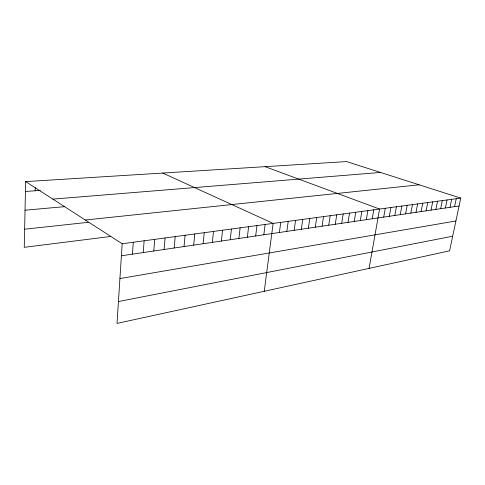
<?xml version="1.0" encoding="UTF-8"?>
<svg xmlns="http://www.w3.org/2000/svg" width="485" height="485" viewBox="0 0 485 485"><rect width="100%" height="100%" fill="white"/><g stroke="black" fill="none" stroke-linecap="round" stroke-linejoin="round"><path stroke-width="0.73" d="M25.638 181.608L122.178 243.749L117.018 323.416L449.601 250.824L460.75 198.104L346.545 161.584L25.638 181.608L24.25 247.32L110.683 236.468M35.169 190.775L35.247 187.768M132.453 254.158L133.284 242.251M143.251 252.564L144.13 240.79M153.8 251.012L154.721 239.366M164.112 249.49L165.076 237.965M174.194 247.999L175.194 236.601M184.045 246.55L185.094 235.267M193.691 245.125L194.77 233.964M203.118 243.737L204.233 232.691M212.351 242.373L213.497 231.442M221.384 241.039L222.56 230.217M230.223 239.735L231.436 229.023M238.887 238.462L240.123 227.847M247.368 237.207L248.629 226.701M255.674 235.983L256.965 225.58M263.816 234.782L265.131 224.476M264.246 291.279L273.128 223.397L162.724 173.054M279.39 232.485L280.742 222.373M286.835 231.387L288.211 221.366M294.146 230.308L295.541 220.378M301.318 229.253L302.731 219.408M308.357 228.211L309.788 218.456M315.268 227.192L316.717 217.522M322.052 226.192L323.519 216.607M328.715 225.21L330.194 215.704M335.262 224.246L336.754 214.819M341.695 223.294L343.198 213.952M348.006 222.366L349.527 213.097M354.214 221.451L355.747 212.26M360.319 220.548L361.858 211.436M366.314 219.663L367.866 210.623M372.207 218.796L373.771 209.829M369.079 268.399L379.573 209.047L265.077 166.67M383.702 217.098L385.284 208.277M389.309 216.274L390.898 207.519M394.82 215.461L396.421 206.774M400.246 214.661L401.853 206.046M405.581 213.873L407.2 205.325M410.837 213.097L412.456 204.615M416.003 212.333L417.633 203.918M421.095 211.587L422.726 203.227M426.103 210.848L427.74 202.554M431.032 210.12L432.675 201.887M435.888 209.405L437.531 201.233M440.665 208.695L442.32 200.59M445.375 208.004L447.031 199.953M450.013 207.319L451.674 199.329M454.584 206.646L456.246 198.711M118.431 301.555L452.693 236.219M119.922 278.566L455.912 220.978M121.395 255.789L459.083 205.979M122.178 243.749L460.75 198.104M24.632 229.193L88.228 222.318M85.299 220.014L419.149 184.803M25.038 210.211L64.887 206.628M52.847 199.123L380.513 172.448M25.432 191.478L40.316 190.405"/></g></svg>
